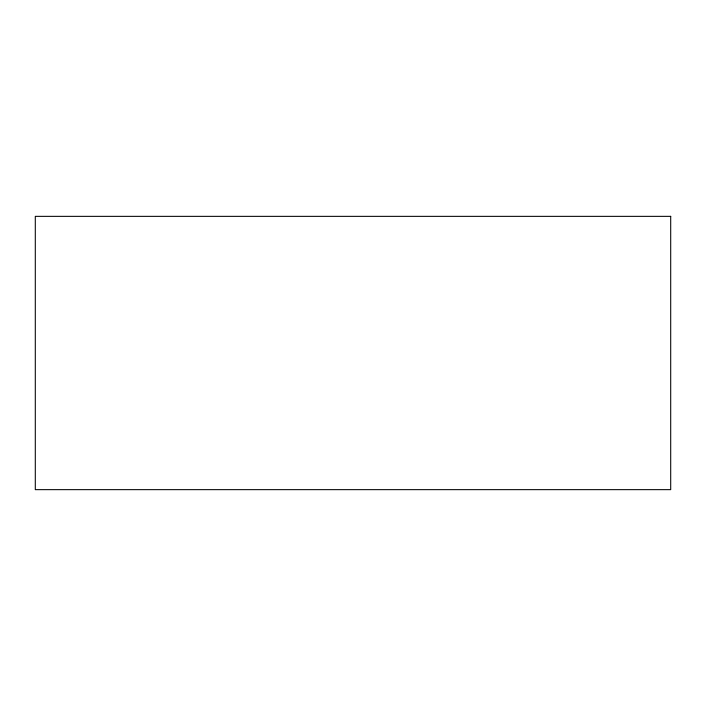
<?xml version="1.0" encoding="UTF-8"?>
<svg xmlns="http://www.w3.org/2000/svg" width="706" height="706" viewBox="0 0 706 706"><rect width="100%" height="100%" fill="white"/><g stroke="black" fill="none" stroke-linecap="round" stroke-linejoin="round"><path stroke-width="1.06" d="M670.7 216.354L35.3 216.354L35.3 489.646L670.7 489.646L670.7 216.354"/></g></svg>
